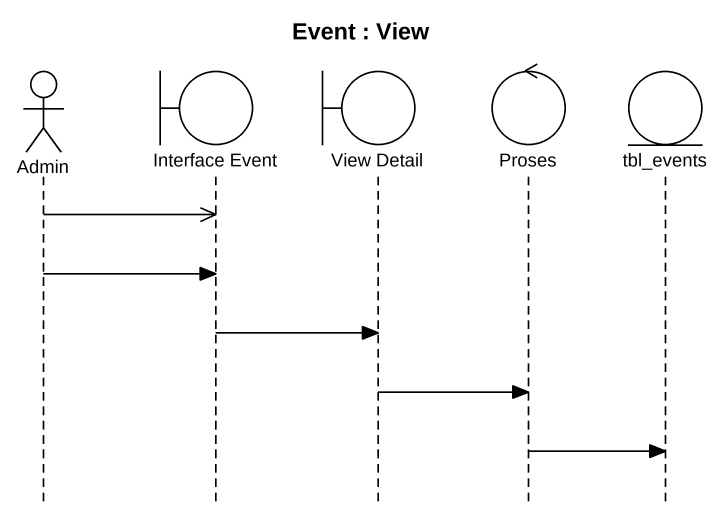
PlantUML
@startuml
title Event : View
hide footbox
actor Admin
boundary "Interface Event" as Interface_Event
boundary "View Detail" as View_Detail
control Proses
entity tbl_events

Admin ->> Interface_Event
Admin -> Interface_Event
Interface_Event -> View_Detail
View_Detail -> Proses
Proses -> tbl_events
@enduml
